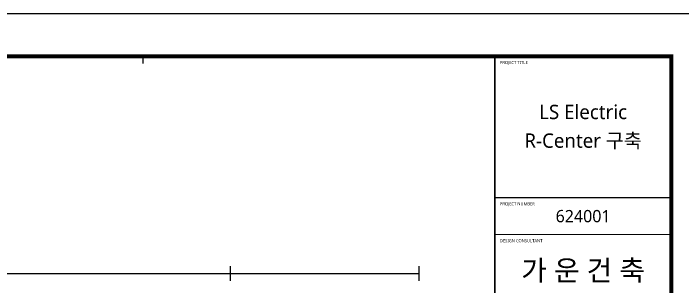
# Model space of a CAD drawing. Header units: millimetres. Extents: x 0 to 84100, y 0 to 29700.
# Drawn here: x 24931 to 41251, y 23029 to 29700 of the extents above; entities that cross this region are included whole.
import ezdxf
from ezdxf.enums import TextEntityAlignment as Align

# ---------------------------------------------------------------- set-up
doc = ezdxf.new("R2010")
doc.units = ezdxf.units.MM
doc.header["$LTSCALE"] = 1000
for name, color, linetype in [('KEC-TEXT', 6, 'Continuous'), ('S', 4, 'Continuous'), ('SHT', 5, 'Continuous')]:
    doc.layers.add(name, color=color, linetype=linetype)
doc.styles.add('XR-SHEET$0$XR-SHEET$0$XR-SHEET$0$맑은고딕', font='malgun.ttf')
doc.styles.add('XR-SHEET$0$XR-SHEET$0$XREF-Form$0$맑은고딕', font='malgun.ttf')
doc.styles.add('XR-SHEET$0$XR-SHEET$0$XREF-Form$0$맑은고딕B', font='malgunbd.ttf')

# ---------------------------------------------------------------- blocks, each defined once
blk = doc.blocks.new('XR-FORM-ET', base_point=(461, 408))
at = {"layer": 'SHT', "color": 171}
blk.add_line((112350, 114600), (112350, 113900), dxfattribs=at)
at = {"layer": 'SHT'}
blk.add_lwpolyline([(0, 118800), (168200, 118800), (168200, 0), (0, 0)], close=True, dxfattribs=at)
at = {"layer": 'SHT', "const_width": 400}
blk.add_lwpolyline([(9300, 114600), (163900, 114600), (163900, 4200), (9300, 4200)], close=True, dxfattribs=at)
at = {"layer": 'SHT'}
for points, const_width in [([(146700, 114600), (146700, 4200)], 160), ([(146700, 100800), (163900, 100800)], 114), ([(146700, 97200), (163900, 97200)], 114)]:
    blk.add_lwpolyline(points, dxfattribs=dict(at, const_width=const_width))
at = {"layer": 'SHT', "color": 9, "style": 'XR-SHEET$0$XR-SHEET$0$XREF-Form$0$맑은고딕'}
for s, p in [('PROJECT TITLE', (147180, 114000)), ('PROJECT NUMBER', (147180, 100200)), ('DESIGN CONSULTANT', (147180, 96600))]:
    blk.add_text(s, height=300, dxfattribs=at).set_placement(p, align=Align.MIDDLE_LEFT)
at = {"layer": 'SHT', "color": 3, "style": 'XR-SHEET$0$XR-SHEET$0$XR-SHEET$0$맑은고딕'}
for s, p in [('LS Electric', (155300, 109174)), ('R-Center 구축', (155300, 106374))]:
    blk.add_text(s, height=1400, dxfattribs=at).set_placement(p, align=Align.MIDDLE_CENTER)
at = {"layer": 'SHT', "style": 'XR-SHEET$0$XR-SHEET$0$XR-SHEET$0$맑은고딕'}
blk.add_text('624001', height=1200, dxfattribs=at).set_placement((155300, 99000), align=Align.MIDDLE_CENTER)
at = {"layer": 'SHT', "color": 2, "style": 'XR-SHEET$0$XR-SHEET$0$XREF-Form$0$맑은고딕B'}
blk.add_text('가 운 건 축', height=2000, dxfattribs=at).set_placement((155300, 93700), align=Align.MIDDLE_CENTER)

msp = doc.modelspace()

# ---------------------------------------------------------------- linework, layer by layer
at = {"layer": 'KEC-TEXT', "color": 6}
for p, q in [((30223, 23172), (30223, 23532)), ((34823, 23172), (34823, 23532)), ((4639, 23352), (34823, 23352))]:
    msp.add_line(p, q, dxfattribs=at)

# ---------------------------------------------------------------- block references
at = {"layer": 'S', "xscale": 0.25, "yscale": 0.25, "zscale": 0.25}
msp.add_blockref('XR-FORM-ET', (115, 102), dxfattribs=at)

doc.saveas('drawing.dxf')
